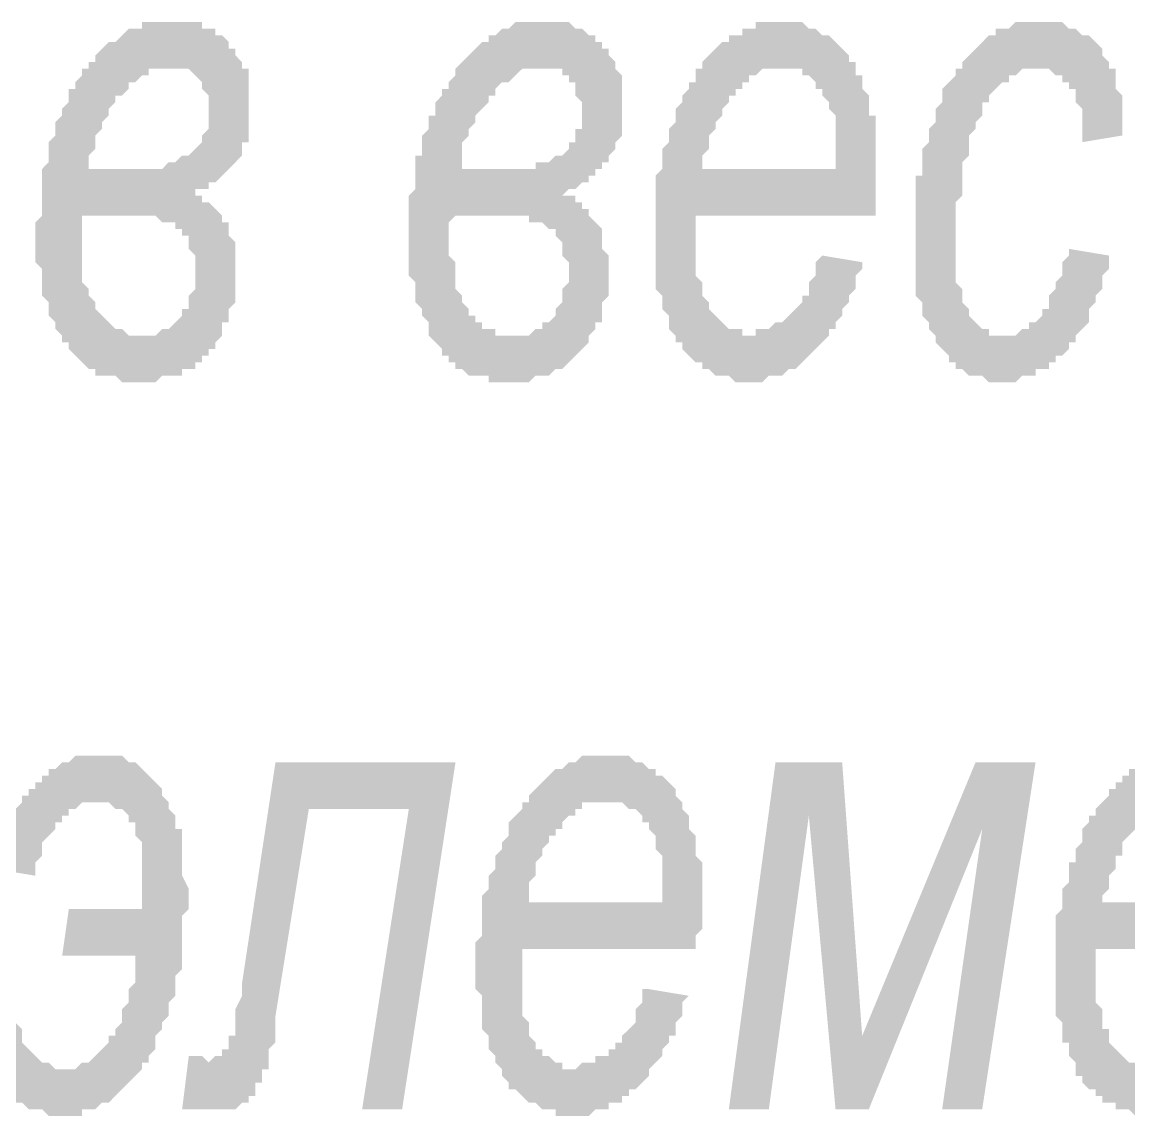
# Model space of a CAD drawing. Header units: millimetres. Extents: x 1372 to 666090, y 1285 to 31551.
# Drawn here: x 572970 to 573663, y 8653 to 9337 of the extents above; entities that cross this region are included whole.
import ezdxf

# ---------------------------------------------------------------- set-up
doc = ezdxf.new("R2010")
doc.units = ezdxf.units.MM
doc.layers.add('PDF _75-АЗ Штамп', color=7, linetype='Continuous')

msp = doc.modelspace()

# ---------------------------------------------------------------- hatches: boundary and pattern name
at = {"layer": 'PDF _75-АЗ Штамп', "transparency": 33554559}
h = msp.add_hatch(color=256, dxfattribs=at)
h.paths.add_polyline_path([(573074.63, 9228.56), (573078.8, 9228.56), (573082.97, 9228.56), (573082.97, 9224.39), (573087.14, 9224.39), (573091.32, 9220.22), (573091.32, 9220.22), (573095.49, 9216.05), (573095.49, 9211.88), (573099.66, 9211.88), (573099.66, 9207.71), (573099.66, 9203.54), (573103.83, 9199.37), (573103.83, 9195.2), (573103.83, 9191.03), (573103.83, 9191.03), (573103.83, 9186.86), (573103.83, 9178.51), (573103.83, 9178.51), (573103.83, 9178.51), (573103.83, 9174.34), (573103.83, 9170.17), (573103.83, 9166), (573103.83, 9161.83), (573099.66, 9157.66), (573099.66, 9153.49), (573099.66, 9149.32), (573095.49, 9149.32), (573095.49, 9145.15), (573095.49, 9140.98), (573091.32, 9136.81), (573091.32, 9132.64), (573091.32, 9132.64), (573087.14, 9132.64), (573087.14, 9128.47), (573082.97, 9128.47), (573082.97, 9124.3), (573078.8, 9124.3), (573078.8, 9120.13), (573074.63, 9120.13), (573070.46, 9120.13), (573070.46, 9115.95), (573066.29, 9115.95), (573062.12, 9115.95), (573062.12, 9115.95), (573057.95, 9115.95), (573053.78, 9111.78), (573053.78, 9111.78), (573049.61, 9111.78), (573045.44, 9111.78), (573045.44, 9111.78), (573041.27, 9111.78), (573037.1, 9111.78), (573032.93, 9111.78), (573032.93, 9111.78), (573028.76, 9115.95), (573024.59, 9115.95), (573024.59, 9115.95), (573020.41, 9115.95), (573016.24, 9115.95), (573016.24, 9120.13), (573012.07, 9120.13), (573012.07, 9120.13), (573007.9, 9124.3), (573007.9, 9124.3), (573003.73, 9128.47), (573003.73, 9128.47), (572999.56, 9132.64), (572999.56, 9136.81), (572995.39, 9136.81), (572995.39, 9140.98), (572991.22, 9145.15), (572991.22, 9149.32), (572987.05, 9153.49), (572987.05, 9153.49), (572987.05, 9157.66), (572987.05, 9161.83), (572982.88, 9166), (572982.88, 9170.17), (572982.88, 9174.34), (572982.88, 9178.51), (572982.88, 9178.51), (572982.88, 9182.68), (572978.71, 9186.86), (572978.71, 9191.03), (572978.71, 9195.2), (572978.71, 9199.37), (572978.71, 9203.54), (572978.71, 9207.71), (572978.71, 9211.88), (572982.88, 9216.05), (572982.88, 9220.22), (572982.88, 9224.39), (572982.88, 9228.56), (572982.88, 9232.73), (572982.88, 9236.9), (572982.88, 9241.07), (572982.88, 9245.24), (572987.05, 9249.42), (572987.05, 9253.59), (572987.05, 9253.59), (572987.05, 9257.76), (572987.05, 9261.93), (572991.22, 9266.1), (572991.22, 9270.27), (572991.22, 9274.44), (572995.39, 9278.61), (572995.39, 9278.61), (572995.39, 9282.78), (572999.56, 9286.95), (572999.56, 9291.12), (572999.56, 9295.29), (573003.73, 9295.29), (573003.73, 9295.29), (573003.73, 9299.46), (573007.9, 9303.63), (573007.9, 9307.8), (573012.07, 9307.8), (573012.07, 9311.97), (573016.24, 9311.97), (573016.24, 9316.15), (573020.41, 9320.32), (573020.41, 9320.32), (573024.59, 9324.49), (573024.59, 9324.49), (573028.76, 9324.49), (573032.93, 9328.66), (573032.93, 9328.66), (573037.1, 9332.83), (573037.1, 9332.83), (573041.27, 9332.83), (573045.44, 9332.83), (573045.44, 9337), (573049.61, 9337), (573053.78, 9337), (573053.78, 9337), (573057.95, 9337), (573062.12, 9337), (573066.29, 9337), (573066.29, 9337), (573070.46, 9337), (573070.46, 9337), (573074.63, 9337), (573078.8, 9337), (573082.97, 9337), (573082.97, 9332.83), (573087.14, 9332.83), (573091.32, 9332.83), (573091.32, 9328.66), (573095.49, 9328.66), (573095.49, 9328.66), (573099.66, 9324.49), (573099.66, 9324.49), (573099.66, 9320.32), (573103.83, 9320.32), (573103.83, 9316.15), (573108, 9311.97), (573108, 9307.8), (573112.17, 9307.8), (573112.17, 9303.63), (573112.17, 9299.46), (573112.17, 9295.29), (573112.17, 9291.12), (573112.17, 9286.95), (573112.17, 9282.78), (573112.17, 9278.61), (573112.17, 9274.44), (573112.17, 9270.27), (573112.17, 9266.1), (573112.17, 9261.93), (573108, 9261.93), (573108, 9257.76), (573108, 9253.59), (573103.83, 9249.42), (573103.83, 9249.42), (573103.83, 9249.42), (573099.66, 9245.24), (573099.66, 9245.24), (573095.49, 9241.07), (573095.49, 9241.07), (573091.32, 9236.9), (573087.14, 9236.9), (573087.14, 9232.73), (573082.97, 9232.73), (573078.8, 9232.73), (573078.8, 9228.56), (573074.63, 9228.56)], flags=0)
h.paths.add_polyline_path([(573012.07, 9245.24), (573016.24, 9245.24), (573016.24, 9245.24), (573020.41, 9245.24), (573024.59, 9245.24), (573024.59, 9245.24), (573028.76, 9245.24), (573028.76, 9245.24), (573032.93, 9245.24), (573037.1, 9245.24), (573041.27, 9245.24), (573045.44, 9245.24), (573045.44, 9245.24), (573049.61, 9245.24), (573053.78, 9245.24), (573053.78, 9245.24), (573057.95, 9245.24), (573062.12, 9249.42), (573062.12, 9249.42), (573066.29, 9249.42), (573066.29, 9249.42), (573070.46, 9253.59), (573070.46, 9253.59), (573074.63, 9253.59), (573074.63, 9253.59), (573078.8, 9257.76), (573082.97, 9261.93), (573082.97, 9261.93), (573082.97, 9266.1), (573087.14, 9270.27), (573087.14, 9270.27), (573087.14, 9274.44), (573087.14, 9278.61), (573087.14, 9282.78), (573087.14, 9286.95), (573087.14, 9286.95), (573087.14, 9291.12), (573082.97, 9295.29), (573082.97, 9299.46), (573082.97, 9299.46), (573078.8, 9303.63), (573078.8, 9303.63), (573074.63, 9307.8), (573070.46, 9307.8), (573070.46, 9307.8), (573066.29, 9307.8), (573066.29, 9307.8), (573062.12, 9307.8), (573057.95, 9307.8), (573057.95, 9307.8), (573053.78, 9307.8), (573049.61, 9307.8), (573049.61, 9303.63), (573045.44, 9303.63), (573041.27, 9299.46), (573041.27, 9299.46), (573037.1, 9299.46), (573037.1, 9295.29), (573032.93, 9291.12), (573032.93, 9291.12), (573028.76, 9291.12), (573028.76, 9286.95), (573024.59, 9282.78), (573024.59, 9282.78), (573024.59, 9278.61), (573020.41, 9274.44), (573020.41, 9270.27), (573016.24, 9266.1), (573016.24, 9266.1), (573016.24, 9261.93), (573016.24, 9257.76), (573012.07, 9253.59), (573012.07, 9249.42), (573012.07, 9245.24)], flags=0)
h.paths.add_polyline_path([(573007.9, 9216.05), (573007.9, 9211.88), (573007.9, 9207.71), (573007.9, 9203.54), (573007.9, 9199.37), (573007.9, 9199.37), (573007.9, 9195.2), (573007.9, 9191.03), (573007.9, 9186.86), (573007.9, 9182.68), (573007.9, 9178.51), (573007.9, 9174.34), (573012.07, 9170.17), (573012.07, 9166), (573012.07, 9166), (573016.24, 9161.83), (573016.24, 9157.66), (573016.24, 9157.66), (573020.41, 9153.49), (573020.41, 9153.49), (573024.59, 9149.32), (573024.59, 9149.32), (573028.76, 9145.15), (573028.76, 9145.15), (573032.93, 9145.15), (573037.1, 9140.98), (573037.1, 9140.98), (573041.27, 9140.98), (573045.44, 9140.98), (573045.44, 9140.98), (573049.61, 9140.98), (573053.78, 9140.98), (573053.78, 9140.98), (573057.95, 9145.15), (573062.12, 9145.15), (573062.12, 9145.15), (573066.29, 9149.32), (573066.29, 9149.32), (573070.46, 9153.49), (573070.46, 9153.49), (573070.46, 9157.66), (573074.63, 9157.66), (573074.63, 9161.83), (573074.63, 9166), (573078.8, 9170.17), (573078.8, 9174.34), (573078.8, 9178.51), (573078.8, 9178.51), (573078.8, 9182.68), (573078.8, 9186.86), (573078.8, 9191.03), (573074.63, 9195.2), (573074.63, 9199.37), (573074.63, 9203.54), (573070.46, 9203.54), (573070.46, 9207.71), (573066.29, 9207.71), (573066.29, 9207.71), (573066.29, 9211.88), (573062.12, 9211.88), (573062.12, 9211.88), (573057.95, 9211.88), (573057.95, 9211.88), (573053.78, 9216.05), (573049.61, 9216.05), (573049.61, 9216.05), (573045.44, 9216.05), (573041.27, 9216.05), (573041.27, 9216.05), (573037.1, 9216.05), (573032.93, 9216.05), (573028.76, 9216.05), (573024.59, 9216.05), (573020.41, 9216.05), (573020.41, 9216.05), (573016.24, 9216.05), (573012.07, 9216.05), (573012.07, 9216.05), (573007.9, 9216.05)], flags=0)
h = msp.add_hatch(color=256, dxfattribs=at)
h.paths.add_polyline_path([(573308.19, 9228.56), (573312.36, 9228.56), (573316.53, 9228.56), (573316.53, 9224.39), (573320.7, 9224.39), (573320.7, 9220.22), (573324.87, 9220.22), (573324.87, 9216.05), (573329.04, 9211.88), (573329.04, 9211.88), (573333.21, 9207.71), (573333.21, 9203.54), (573333.21, 9199.37), (573333.21, 9195.2), (573337.38, 9191.03), (573337.38, 9191.03), (573337.38, 9186.86), (573337.38, 9178.51), (573337.38, 9178.51), (573337.38, 9178.51), (573337.38, 9174.34), (573337.38, 9170.17), (573337.38, 9166), (573333.21, 9161.83), (573333.21, 9157.66), (573333.21, 9153.49), (573333.21, 9149.32), (573329.04, 9149.32), (573329.04, 9145.15), (573324.87, 9140.98), (573324.87, 9136.81), (573320.7, 9132.64), (573320.7, 9132.64), (573320.7, 9132.64), (573316.53, 9128.47), (573316.53, 9128.47), (573312.36, 9124.3), (573312.36, 9124.3), (573308.19, 9120.13), (573308.19, 9120.13), (573304.02, 9120.13), (573299.85, 9115.95), (573299.85, 9115.95), (573295.68, 9115.95), (573291.51, 9115.95), (573291.51, 9115.95), (573287.34, 9111.78), (573283.17, 9111.78), (573278.99, 9111.78), (573278.99, 9111.78), (573274.82, 9111.78), (573274.82, 9111.78), (573270.65, 9111.78), (573266.48, 9111.78), (573262.31, 9111.78), (573262.31, 9115.95), (573258.14, 9115.95), (573253.97, 9115.95), (573253.97, 9115.95), (573249.8, 9115.95), (573245.63, 9120.13), (573245.63, 9120.13), (573241.46, 9120.13), (573241.46, 9124.3), (573237.29, 9124.3), (573237.29, 9128.47), (573233.12, 9128.47), (573233.12, 9132.64), (573228.95, 9136.81), (573228.95, 9136.81), (573224.78, 9140.98), (573224.78, 9145.15), (573224.78, 9149.32), (573220.61, 9153.49), (573220.61, 9153.49), (573220.61, 9157.66), (573216.43, 9161.83), (573216.43, 9166), (573216.43, 9170.17), (573216.43, 9174.34), (573212.26, 9178.51), (573212.26, 9178.51), (573212.26, 9182.68), (573212.26, 9186.86), (573212.26, 9191.03), (573212.26, 9195.2), (573212.26, 9199.37), (573212.26, 9203.54), (573212.26, 9207.71), (573212.26, 9211.88), (573212.26, 9216.05), (573212.26, 9220.22), (573212.26, 9224.39), (573212.26, 9228.56), (573216.43, 9232.73), (573216.43, 9236.9), (573216.43, 9241.07), (573216.43, 9245.24), (573216.43, 9249.42), (573216.43, 9253.59), (573220.61, 9253.59), (573220.61, 9257.76), (573220.61, 9261.93), (573220.61, 9266.1), (573224.78, 9270.27), (573224.78, 9274.44), (573224.78, 9278.61), (573228.95, 9278.61), (573228.95, 9282.78), (573228.95, 9286.95), (573233.12, 9291.12), (573233.12, 9295.29), (573237.29, 9295.29), (573237.29, 9295.29), (573237.29, 9299.46), (573241.46, 9303.63), (573241.46, 9307.8), (573241.46, 9307.8), (573245.63, 9311.97), (573245.63, 9311.97), (573249.8, 9316.15), (573253.97, 9320.32), (573253.97, 9320.32), (573258.14, 9324.49), (573258.14, 9324.49), (573262.31, 9324.49), (573262.31, 9328.66), (573266.48, 9328.66), (573270.65, 9332.83), (573270.65, 9332.83), (573274.82, 9332.83), (573274.82, 9332.83), (573278.99, 9337), (573283.17, 9337), (573283.17, 9337), (573287.34, 9337), (573291.51, 9337), (573295.68, 9337), (573295.68, 9337), (573299.85, 9337), (573299.85, 9337), (573304.02, 9337), (573308.19, 9337), (573312.36, 9337), (573312.36, 9337), (573316.53, 9332.83), (573320.7, 9332.83), (573320.7, 9332.83), (573324.87, 9328.66), (573324.87, 9328.66), (573329.04, 9328.66), (573329.04, 9324.49), (573333.21, 9324.49), (573333.21, 9320.32), (573337.38, 9320.32), (573337.38, 9316.15), (573341.55, 9311.97), (573341.55, 9307.8), (573341.55, 9307.8), (573345.72, 9303.63), (573345.72, 9299.46), (573345.72, 9295.29), (573345.72, 9291.12), (573345.72, 9286.95), (573345.72, 9282.78), (573345.72, 9278.61), (573345.72, 9274.44), (573345.72, 9270.27), (573345.72, 9266.1), (573341.55, 9261.93), (573341.55, 9261.93), (573341.55, 9257.76), (573337.38, 9253.59), (573337.38, 9249.42), (573337.38, 9249.42), (573333.21, 9249.42), (573333.21, 9245.24), (573329.04, 9245.24), (573329.04, 9241.07), (573324.87, 9241.07), (573324.87, 9236.9), (573320.7, 9236.9), (573316.53, 9232.73), (573316.53, 9232.73), (573312.36, 9232.73), (573308.19, 9228.56), (573308.19, 9228.56)], flags=0)
h.paths.add_polyline_path([(573245.63, 9245.24), (573245.63, 9245.24), (573249.8, 9245.24), (573253.97, 9245.24), (573253.97, 9245.24), (573258.14, 9245.24), (573262.31, 9245.24), (573262.31, 9245.24), (573266.48, 9245.24), (573270.65, 9245.24), (573270.65, 9245.24), (573274.82, 9245.24), (573278.99, 9245.24), (573283.17, 9245.24), (573283.17, 9245.24), (573287.34, 9245.24), (573291.51, 9245.24), (573291.51, 9249.42), (573295.68, 9249.42), (573299.85, 9249.42), (573299.85, 9249.42), (573304.02, 9253.59), (573304.02, 9253.59), (573304.02, 9253.59), (573308.19, 9253.59), (573312.36, 9257.76), (573312.36, 9261.93), (573316.53, 9261.93), (573316.53, 9266.1), (573316.53, 9270.27), (573320.7, 9270.27), (573320.7, 9274.44), (573320.7, 9278.61), (573320.7, 9282.78), (573320.7, 9286.95), (573320.7, 9286.95), (573316.53, 9291.12), (573316.53, 9295.29), (573316.53, 9299.46), (573312.36, 9299.46), (573312.36, 9303.63), (573308.19, 9303.63), (573308.19, 9307.8), (573304.02, 9307.8), (573299.85, 9307.8), (573299.85, 9307.8), (573295.68, 9307.8), (573295.68, 9307.8), (573291.51, 9307.8), (573287.34, 9307.8), (573287.34, 9307.8), (573283.17, 9307.8), (573278.99, 9303.63), (573278.99, 9303.63), (573274.82, 9299.46), (573274.82, 9299.46), (573270.65, 9299.46), (573266.48, 9295.29), (573266.48, 9291.12), (573266.48, 9291.12), (573262.31, 9291.12), (573262.31, 9286.95), (573258.14, 9282.78), (573258.14, 9282.78), (573253.97, 9278.61), (573253.97, 9274.44), (573249.8, 9270.27), (573249.8, 9266.1), (573249.8, 9266.1), (573245.63, 9261.93), (573245.63, 9257.76), (573245.63, 9253.59), (573245.63, 9249.42), (573245.63, 9245.24)], flags=0)
h.paths.add_polyline_path([(573241.46, 9216.05), (573237.29, 9211.88), (573237.29, 9207.71), (573237.29, 9203.54), (573237.29, 9199.37), (573237.29, 9199.37), (573237.29, 9195.2), (573237.29, 9191.03), (573241.46, 9186.86), (573241.46, 9182.68), (573241.46, 9178.51), (573241.46, 9174.34), (573241.46, 9170.17), (573245.63, 9166), (573245.63, 9166), (573245.63, 9161.83), (573249.8, 9157.66), (573249.8, 9157.66), (573249.8, 9153.49), (573253.97, 9153.49), (573253.97, 9149.32), (573258.14, 9149.32), (573258.14, 9145.15), (573262.31, 9145.15), (573266.48, 9145.15), (573266.48, 9140.98), (573270.65, 9140.98), (573274.82, 9140.98), (573274.82, 9140.98), (573278.99, 9140.98), (573283.17, 9140.98), (573283.17, 9140.98), (573287.34, 9140.98), (573291.51, 9145.15), (573291.51, 9145.15), (573295.68, 9145.15), (573295.68, 9149.32), (573299.85, 9149.32), (573304.02, 9153.49), (573304.02, 9153.49), (573304.02, 9157.66), (573304.02, 9157.66), (573308.19, 9161.83), (573308.19, 9166), (573308.19, 9170.17), (573312.36, 9174.34), (573312.36, 9178.51), (573312.36, 9178.51), (573312.36, 9182.68), (573312.36, 9186.86), (573308.19, 9191.03), (573308.19, 9195.2), (573308.19, 9199.37), (573304.02, 9203.54), (573304.02, 9203.54), (573304.02, 9207.71), (573299.85, 9207.71), (573299.85, 9207.71), (573295.68, 9211.88), (573295.68, 9211.88), (573291.51, 9211.88), (573291.51, 9211.88), (573287.34, 9211.88), (573287.34, 9216.05), (573283.17, 9216.05), (573278.99, 9216.05), (573278.99, 9216.05), (573274.82, 9216.05), (573270.65, 9216.05), (573266.48, 9216.05), (573266.48, 9216.05), (573262.31, 9216.05), (573258.14, 9216.05), (573253.97, 9216.05), (573249.8, 9216.05), (573249.8, 9216.05), (573245.63, 9216.05), (573241.46, 9216.05), (573241.46, 9216.05)], flags=0)
h = msp.add_hatch(color=256, dxfattribs=at)
h.paths.add_polyline_path([(573470.84, 9191.03), (573495.87, 9186.86), (573495.87, 9182.68), (573491.7, 9178.51), (573491.7, 9178.51), (573491.7, 9174.34), (573491.7, 9170.17), (573487.53, 9166), (573487.53, 9161.83), (573487.53, 9161.83), (573483.36, 9157.66), (573483.36, 9153.49), (573479.19, 9149.32), (573479.19, 9145.15), (573475.01, 9145.15), (573475.01, 9140.98), (573470.84, 9136.81), (573470.84, 9136.81), (573466.67, 9132.64), (573466.67, 9132.64), (573462.5, 9128.47), (573462.5, 9128.47), (573458.33, 9124.3), (573458.33, 9124.3), (573454.16, 9120.13), (573449.99, 9120.13), (573449.99, 9120.13), (573445.82, 9115.95), (573441.65, 9115.95), (573441.65, 9115.95), (573437.48, 9115.95), (573433.31, 9111.78), (573433.31, 9111.78), (573429.14, 9111.78), (573424.97, 9111.78), (573424.97, 9111.78), (573420.8, 9111.78), (573416.63, 9111.78), (573416.63, 9111.78), (573412.46, 9115.95), (573408.28, 9115.95), (573408.28, 9115.95), (573404.11, 9115.95), (573399.94, 9120.13), (573399.94, 9120.13), (573395.77, 9120.13), (573395.77, 9124.3), (573395.77, 9124.3), (573391.6, 9124.3), (573387.43, 9128.47), (573387.43, 9128.47), (573383.26, 9132.64), (573383.26, 9136.81), (573379.09, 9136.81), (573379.09, 9140.98), (573374.92, 9145.15), (573374.92, 9149.32), (573374.92, 9153.49), (573370.75, 9157.66), (573370.75, 9157.66), (573370.75, 9157.66), (573370.75, 9161.83), (573370.75, 9166), (573366.58, 9170.17), (573366.58, 9174.34), (573366.58, 9178.51), (573366.58, 9182.68), (573366.58, 9186.86), (573366.58, 9191.03), (573366.58, 9195.2), (573366.58, 9199.37), (573366.58, 9203.54), (573366.58, 9203.54), (573366.58, 9207.71), (573366.58, 9211.88), (573366.58, 9216.05), (573366.58, 9220.22), (573366.58, 9224.39), (573366.58, 9228.56), (573366.58, 9232.73), (573366.58, 9236.9), (573366.58, 9241.07), (573370.75, 9245.24), (573370.75, 9249.42), (573370.75, 9253.59), (573370.75, 9253.59), (573370.75, 9257.76), (573374.92, 9261.93), (573374.92, 9266.1), (573374.92, 9270.27), (573374.92, 9270.27), (573379.09, 9274.44), (573379.09, 9278.61), (573379.09, 9282.78), (573383.26, 9286.95), (573383.26, 9291.12), (573387.43, 9295.29), (573387.43, 9299.46), (573391.6, 9299.46), (573391.6, 9303.63), (573391.6, 9307.8), (573395.77, 9307.8), (573395.77, 9311.97), (573399.94, 9316.15), (573399.94, 9316.15), (573404.11, 9320.32), (573404.11, 9320.32), (573404.11, 9320.32), (573408.28, 9324.49), (573412.46, 9324.49), (573412.46, 9328.66), (573416.63, 9328.66), (573420.8, 9328.66), (573420.8, 9332.83), (573424.97, 9332.83), (573429.14, 9332.83), (573429.14, 9337), (573433.31, 9337), (573437.48, 9337), (573437.48, 9337), (573441.65, 9337), (573445.82, 9337), (573445.82, 9337), (573449.99, 9337), (573449.99, 9337), (573454.16, 9337), (573458.33, 9337), (573458.33, 9337), (573462.5, 9332.83), (573466.67, 9332.83), (573466.67, 9332.83), (573470.84, 9328.66), (573475.01, 9328.66), (573475.01, 9328.66), (573479.19, 9324.49), (573479.19, 9324.49), (573483.36, 9320.32), (573483.36, 9320.32), (573487.53, 9316.15), (573487.53, 9311.97), (573491.7, 9311.97), (573491.7, 9307.8), (573491.7, 9303.63), (573495.87, 9303.63), (573495.87, 9299.46), (573495.87, 9295.29), (573500.04, 9291.12), (573500.04, 9286.95), (573500.04, 9282.78), (573500.04, 9278.61), (573504.21, 9278.61), (573504.21, 9274.44), (573504.21, 9270.27), (573504.21, 9266.1), (573504.21, 9261.93), (573504.21, 9253.59), (573504.21, 9249.42), (573504.21, 9249.42), (573504.21, 9245.24), (573504.21, 9241.07), (573504.21, 9236.9), (573504.21, 9232.73), (573504.21, 9228.56), (573504.21, 9224.39), (573504.21, 9220.22), (573504.21, 9216.05), (573391.6, 9216.05), (573391.6, 9211.88), (573391.6, 9207.71), (573391.6, 9203.54), (573391.6, 9199.37), (573391.6, 9195.2), (573391.6, 9191.03), (573391.6, 9186.86), (573391.6, 9182.68), (573391.6, 9178.51), (573395.77, 9174.34), (573395.77, 9170.17), (573395.77, 9166), (573395.77, 9166), (573399.94, 9161.83), (573399.94, 9157.66), (573399.94, 9157.66), (573404.11, 9153.49), (573404.11, 9153.49), (573408.28, 9149.32), (573408.28, 9149.32), (573412.46, 9145.15), (573412.46, 9145.15), (573416.63, 9145.15), (573420.8, 9145.15), (573420.8, 9140.98), (573424.97, 9140.98), (573429.14, 9140.98), (573429.14, 9145.15), (573433.31, 9145.15), (573433.31, 9145.15), (573437.48, 9145.15), (573441.65, 9149.32), (573441.65, 9149.32), (573445.82, 9149.32), (573449.99, 9153.49), (573449.99, 9153.49), (573454.16, 9157.66), (573454.16, 9157.66), (573458.33, 9161.83), (573458.33, 9166), (573462.5, 9166), (573462.5, 9170.17), (573462.5, 9174.34), (573466.67, 9178.51), (573466.67, 9182.68), (573466.67, 9186.86), (573470.84, 9191.03), (573470.84, 9191.03)], flags=0)
h.paths.add_polyline_path([(573395.77, 9245.24), (573479.19, 9245.24), (573479.19, 9249.42), (573479.19, 9253.59), (573479.19, 9257.76), (573479.19, 9261.93), (573479.19, 9266.1), (573479.19, 9270.27), (573479.19, 9274.44), (573479.19, 9278.61), (573475.01, 9282.78), (573475.01, 9282.78), (573475.01, 9286.95), (573470.84, 9291.12), (573470.84, 9295.29), (573470.84, 9295.29), (573466.67, 9295.29), (573466.67, 9299.46), (573462.5, 9303.63), (573462.5, 9303.63), (573458.33, 9303.63), (573458.33, 9307.8), (573454.16, 9307.8), (573449.99, 9307.8), (573449.99, 9307.8), (573445.82, 9307.8), (573441.65, 9307.8), (573441.65, 9307.8), (573437.48, 9307.8), (573433.31, 9307.8), (573433.31, 9307.8), (573429.14, 9303.63), (573424.97, 9303.63), (573424.97, 9299.46), (573420.8, 9299.46), (573420.8, 9295.29), (573416.63, 9295.29), (573416.63, 9291.12), (573412.46, 9291.12), (573412.46, 9286.95), (573412.46, 9286.95), (573408.28, 9282.78), (573408.28, 9278.61), (573404.11, 9274.44), (573404.11, 9274.44), (573404.11, 9270.27), (573399.94, 9266.1), (573399.94, 9261.93), (573399.94, 9257.76), (573395.77, 9253.59), (573395.77, 9249.42), (573395.77, 9245.24), (573395.77, 9245.24)], flags=0)
for points in [[(573625.16, 9195.2), (573650.18, 9191.03), (573650.18, 9186.86), (573650.18, 9182.68), (573646.01, 9178.51), (573646.01, 9174.34), (573646.01, 9170.17), (573641.84, 9166), (573641.84, 9161.83), (573641.84, 9161.83), (573637.67, 9157.66), (573637.67, 9153.49), (573637.67, 9149.32), (573633.5, 9145.15), (573633.5, 9145.15), (573629.33, 9140.98), (573629.33, 9136.81), (573625.16, 9136.81), (573625.16, 9132.64), (573625.16, 9132.64), (573620.99, 9128.47), (573616.82, 9128.47), (573616.82, 9124.3), (573612.65, 9124.3), (573612.65, 9120.13), (573608.48, 9120.13), (573604.3, 9120.13), (573604.3, 9115.95), (573600.13, 9115.95), (573600.13, 9115.95), (573595.96, 9115.95), (573591.79, 9111.78), (573587.62, 9111.78), (573587.62, 9111.78), (573583.45, 9111.78), (573583.45, 9111.78), (573579.28, 9111.78), (573575.11, 9111.78), (573575.11, 9111.78), (573570.94, 9115.95), (573566.77, 9115.95), (573566.77, 9115.95), (573562.6, 9115.95), (573558.43, 9120.13), (573558.43, 9120.13), (573554.26, 9120.13), (573554.26, 9124.3), (573550.09, 9124.3), (573550.09, 9128.47), (573545.92, 9132.64), (573545.92, 9132.64), (573541.74, 9136.81), (573541.74, 9136.81), (573541.74, 9140.98), (573537.57, 9145.15), (573537.57, 9145.15), (573537.57, 9149.32), (573533.4, 9153.49), (573533.4, 9157.66), (573533.4, 9161.83), (573529.23, 9166), (573529.23, 9170.17), (573529.23, 9170.17), (573529.23, 9174.34), (573529.23, 9178.51), (573529.23, 9186.86), (573529.23, 9191.03), (573529.23, 9195.2), (573529.23, 9199.37), (573529.23, 9199.37), (573529.23, 9203.54), (573529.23, 9207.71), (573529.23, 9211.88), (573529.23, 9216.05), (573529.23, 9220.22), (573529.23, 9224.39), (573529.23, 9228.56), (573529.23, 9232.73), (573529.23, 9236.9), (573529.23, 9241.07), (573533.4, 9241.07), (573533.4, 9245.24), (573533.4, 9249.42), (573533.4, 9253.59), (573533.4, 9257.76), (573537.57, 9261.93), (573537.57, 9266.1), (573537.57, 9266.1), (573537.57, 9270.27), (573541.74, 9274.44), (573541.74, 9278.61), (573541.74, 9282.78), (573545.92, 9286.95), (573545.92, 9291.12), (573545.92, 9295.29), (573550.09, 9299.46), (573550.09, 9299.46), (573554.26, 9303.63), (573554.26, 9307.8), (573558.43, 9307.8), (573558.43, 9311.97), (573562.6, 9316.15), (573562.6, 9316.15), (573566.77, 9320.32), (573566.77, 9320.32), (573566.77, 9320.32), (573570.94, 9324.49), (573570.94, 9324.49), (573575.11, 9328.66), (573579.28, 9328.66), (573579.28, 9332.83), (573583.45, 9332.83), (573587.62, 9332.83), (573587.62, 9332.83), (573591.79, 9337), (573595.96, 9337), (573595.96, 9337), (573600.13, 9337), (573604.3, 9337), (573604.3, 9337), (573608.48, 9337), (573608.48, 9337), (573612.65, 9337), (573616.82, 9337), (573620.99, 9337), (573620.99, 9337), (573625.16, 9332.83), (573629.33, 9332.83), (573629.33, 9332.83), (573633.5, 9328.66), (573633.5, 9328.66), (573637.67, 9328.66), (573641.84, 9324.49), (573641.84, 9324.49), (573646.01, 9320.32), (573646.01, 9316.15), (573646.01, 9316.15), (573650.18, 9311.97), (573650.18, 9307.8), (573654.35, 9307.8), (573654.35, 9303.63), (573654.35, 9299.46), (573654.35, 9295.29), (573658.52, 9291.12), (573658.52, 9286.95), (573658.52, 9282.78), (573658.52, 9278.61), (573658.52, 9274.44), (573658.52, 9270.27), (573658.52, 9266.1), (573658.52, 9266.1), (573633.5, 9261.93), (573633.5, 9270.27), (573633.5, 9274.44), (573633.5, 9278.61), (573633.5, 9282.78), (573633.5, 9282.78), (573629.33, 9286.95), (573629.33, 9291.12), (573629.33, 9295.29), (573625.16, 9295.29), (573625.16, 9299.46), (573620.99, 9299.46), (573620.99, 9303.63), (573616.82, 9303.63), (573616.82, 9303.63), (573612.65, 9307.8), (573608.48, 9307.8), (573604.3, 9307.8), (573604.3, 9307.8), (573600.13, 9307.8), (573600.13, 9307.8), (573595.96, 9307.8), (573591.79, 9303.63), (573591.79, 9303.63), (573587.62, 9303.63), (573587.62, 9299.46), (573583.45, 9299.46), (573579.28, 9295.29), (573579.28, 9295.29), (573579.28, 9295.29), (573575.11, 9291.12), (573575.11, 9286.95), (573570.94, 9286.95), (573570.94, 9282.78), (573570.94, 9278.61), (573566.77, 9274.44), (573566.77, 9274.44), (573566.77, 9270.27), (573562.6, 9266.1), (573562.6, 9261.93), (573562.6, 9257.76), (573562.6, 9253.59), (573558.43, 9249.42), (573558.43, 9245.24), (573558.43, 9241.07), (573558.43, 9236.9), (573558.43, 9232.73), (573558.43, 9228.56), (573554.26, 9224.39), (573554.26, 9220.22), (573554.26, 9216.05), (573554.26, 9216.05), (573554.26, 9211.88), (573554.26, 9207.71), (573554.26, 9203.54), (573554.26, 9199.37), (573554.26, 9195.2), (573554.26, 9191.03), (573554.26, 9186.86), (573554.26, 9182.68), (573554.26, 9178.51), (573554.26, 9174.34), (573558.43, 9170.17), (573558.43, 9166), (573558.43, 9161.83), (573558.43, 9161.83), (573562.6, 9157.66), (573562.6, 9153.49), (573562.6, 9153.49), (573566.77, 9149.32), (573570.94, 9145.15), (573570.94, 9145.15), (573575.11, 9145.15), (573575.11, 9140.98), (573579.28, 9140.98), (573583.45, 9140.98), (573583.45, 9140.98), (573587.62, 9140.98), (573587.62, 9140.98), (573591.79, 9140.98), (573595.96, 9145.15), (573595.96, 9145.15), (573600.13, 9145.15), (573600.13, 9149.32), (573604.3, 9149.32), (573608.48, 9153.49), (573608.48, 9153.49), (573608.48, 9157.66), (573612.65, 9157.66), (573612.65, 9161.83), (573612.65, 9166), (573616.82, 9170.17), (573616.82, 9170.17), (573616.82, 9174.34), (573620.99, 9178.51), (573620.99, 9182.68), (573620.99, 9186.86), (573625.16, 9191.03), (573625.16, 9195.2), (573625.16, 9195.2)], [(572995.39, 8753.11), (572999.56, 8782.3), (573045.44, 8782.3), (573045.44, 8798.99), (573045.44, 8803.16), (573045.44, 8807.33), (573045.44, 8811.5), (573045.44, 8815.67), (573045.44, 8819.84), (573045.44, 8824.01), (573041.27, 8828.18), (573041.27, 8832.35), (573041.27, 8836.52), (573041.27, 8836.52), (573037.1, 8836.52), (573037.1, 8840.69), (573032.93, 8844.86), (573032.93, 8844.86), (573028.76, 8844.86), (573024.59, 8849.03), (573024.59, 8849.03), (573020.41, 8849.03), (573016.24, 8849.03), (573016.24, 8849.03), (573016.24, 8849.03), (573012.07, 8849.03), (573007.9, 8849.03), (573007.9, 8849.03), (573003.73, 8844.86), (573003.73, 8844.86), (572999.56, 8844.86), (572999.56, 8840.69), (572995.39, 8840.69), (572995.39, 8836.52), (572991.22, 8836.52), (572991.22, 8832.35), (572987.05, 8828.18), (572987.05, 8828.18), (572982.88, 8824.01), (572982.88, 8819.84), (572982.88, 8815.67), (572978.71, 8811.5), (572978.71, 8807.33), (572978.71, 8803.16), (572953.68, 8807.33), (572953.68, 8811.5), (572953.68, 8815.67), (572957.85, 8819.84), (572957.85, 8824.01), (572957.85, 8828.18), (572962.03, 8832.35), (572962.03, 8836.52), (572966.2, 8840.69), (572966.2, 8840.69), (572966.2, 8844.86), (572970.37, 8849.03), (572970.37, 8853.2), (572974.54, 8853.2), (572974.54, 8857.37), (572978.71, 8857.37), (572978.71, 8861.55), (572982.88, 8861.55), (572982.88, 8865.72), (572987.05, 8865.72), (572987.05, 8869.89), (572991.22, 8869.89), (572991.22, 8869.89), (572995.39, 8874.06), (572995.39, 8874.06), (572999.56, 8874.06), (573003.73, 8878.23), (573003.73, 8878.23), (573007.9, 8878.23), (573007.9, 8878.23), (573012.07, 8878.23), (573016.24, 8878.23), (573016.24, 8878.23), (573020.41, 8878.23), (573024.59, 8878.23), (573028.76, 8878.23), (573028.76, 8878.23), (573032.93, 8878.23), (573037.1, 8874.06), (573037.1, 8874.06), (573041.27, 8874.06), (573045.44, 8869.89), (573045.44, 8869.89), (573049.61, 8865.72), (573049.61, 8865.72), (573053.78, 8861.55), (573053.78, 8861.55), (573057.95, 8857.37), (573057.95, 8857.37), (573057.95, 8853.2), (573062.12, 8849.03), (573062.12, 8849.03), (573062.12, 8844.86), (573066.29, 8840.69), (573066.29, 8836.52), (573066.29, 8832.35), (573070.46, 8832.35), (573070.46, 8828.18), (573070.46, 8824.01), (573070.46, 8819.84), (573070.46, 8815.67), (573070.46, 8811.5), (573070.46, 8807.33), (573070.46, 8803.16), (573074.63, 8794.82), (573074.63, 8790.64), (573074.63, 8786.47), (573074.63, 8782.3), (573070.46, 8778.13), (573070.46, 8773.96), (573070.46, 8769.79), (573070.46, 8765.62), (573070.46, 8761.45), (573070.46, 8757.28), (573070.46, 8753.11), (573070.46, 8748.94), (573070.46, 8744.77), (573066.29, 8740.6), (573066.29, 8740.6), (573066.29, 8736.43), (573066.29, 8732.26), (573066.29, 8728.08), (573062.12, 8723.91), (573062.12, 8719.74), (573062.12, 8715.57), (573057.95, 8711.4), (573057.95, 8711.4), (573057.95, 8707.23), (573053.78, 8703.06), (573053.78, 8698.89), (573053.78, 8694.72), (573053.78, 8694.72), (573049.61, 8690.55), (573049.61, 8686.38), (573045.44, 8686.38), (573045.44, 8682.21), (573041.27, 8678.04), (573041.27, 8678.04), (573037.1, 8673.87), (573037.1, 8673.87), (573032.93, 8669.7), (573032.93, 8669.7), (573028.76, 8665.53), (573028.76, 8665.53), (573024.59, 8661.35), (573020.41, 8661.35), (573020.41, 8661.35), (573016.24, 8657.18), (573016.24, 8657.18), (573012.07, 8657.18), (573007.9, 8657.18), (573007.9, 8653.01), (573003.73, 8653.01), (572999.56, 8653.01), (572995.39, 8653.01), (572995.39, 8653.01), (572991.22, 8653.01), (572987.05, 8653.01), (572987.05, 8653.01), (572982.88, 8657.18), (572978.71, 8657.18), (572978.71, 8657.18), (572974.54, 8657.18), (572970.37, 8661.35), (572970.37, 8661.35), (572966.2, 8661.35), (572962.03, 8665.53), (572962.03, 8665.53), (572957.85, 8669.7), (572957.85, 8669.7), (572957.85, 8673.87), (572953.68, 8673.87), (572953.68, 8678.04), (572949.51, 8682.21), (572949.51, 8686.38), (572945.34, 8686.38), (572945.34, 8690.55), (572945.34, 8694.72), (572945.34, 8698.89), (572941.17, 8703.06), (572941.17, 8707.23), (572941.17, 8711.4), (572941.17, 8715.57), (572941.17, 8719.74), (572941.17, 8719.74), (572966.2, 8723.91), (572966.2, 8719.74), (572966.2, 8715.57), (572966.2, 8711.4), (572970.37, 8707.23), (572970.37, 8703.06), (572970.37, 8698.89), (572974.54, 8694.72), (572974.54, 8694.72), (572974.54, 8694.72), (572978.71, 8690.55), (572978.71, 8690.55), (572982.88, 8686.38), (572987.05, 8686.38), (572987.05, 8686.38), (572991.22, 8682.21), (572995.39, 8682.21), (572995.39, 8682.21), (572995.39, 8682.21), (572999.56, 8682.21), (573003.73, 8682.21), (573003.73, 8682.21), (573007.9, 8686.38), (573012.07, 8686.38), (573012.07, 8686.38), (573016.24, 8690.55), (573016.24, 8690.55), (573020.41, 8694.72), (573020.41, 8694.72), (573024.59, 8698.89), (573024.59, 8703.06), (573028.76, 8703.06), (573028.76, 8707.23), (573028.76, 8707.23), (573032.93, 8711.4), (573032.93, 8715.57), (573032.93, 8719.74), (573037.1, 8723.91), (573037.1, 8723.91), (573037.1, 8728.08), (573037.1, 8732.26), (573041.27, 8736.43), (573041.27, 8740.6), (573041.27, 8744.77), (573041.27, 8753.11), (573045.44, 8753.11)], [(573128.85, 8874.06), (573241.46, 8874.06), (573208.09, 8657.18), (573183.07, 8657.18), (573212.26, 8844.86), (573149.7, 8844.86), (573128.85, 8715.57), (573128.85, 8711.4), (573128.85, 8703.06), (573128.85, 8698.89), (573124.68, 8694.72), (573124.68, 8690.55), (573124.68, 8686.38), (573124.68, 8682.21), (573120.51, 8682.21), (573120.51, 8678.04), (573120.51, 8673.87), (573116.34, 8673.87), (573116.34, 8669.7), (573116.34, 8669.7), (573116.34, 8665.53), (573112.17, 8665.53), (573112.17, 8661.35), (573108, 8661.35), (573103.83, 8657.18), (573103.83, 8657.18), (573099.66, 8657.18), (573095.49, 8657.18), (573095.49, 8657.18), (573091.32, 8657.18), (573091.32, 8657.18), (573087.14, 8657.18), (573087.14, 8657.18), (573082.97, 8657.18), (573078.8, 8657.18), (573078.8, 8657.18), (573074.63, 8657.18), (573070.46, 8657.18), (573074.63, 8690.55), (573078.8, 8690.55), (573082.97, 8690.55), (573082.97, 8690.55), (573087.14, 8686.38), (573091.32, 8690.55), (573091.32, 8690.55), (573095.49, 8690.55), (573095.49, 8694.72), (573099.66, 8694.72), (573099.66, 8694.72), (573099.66, 8698.89), (573099.66, 8698.89), (573099.66, 8703.06), (573103.83, 8703.06), (573103.83, 8707.23), (573103.83, 8711.4), (573103.83, 8715.57), (573103.83, 8719.74), (573108, 8728.08), (573108, 8732.26), (573108, 8736.43)], [(573441.65, 8874.06), (573483.36, 8874.06), (573495.87, 8703.06), (573566.77, 8874.06), (573604.3, 8874.06), (573570.94, 8657.18), (573545.92, 8657.18), (573570.94, 8832.35), (573500.04, 8657.18), (573479.19, 8657.18), (573462.5, 8840.69), (573437.48, 8657.18), (573412.46, 8657.18)]]:
    msp.add_hatch(color=256, dxfattribs=at).paths.add_polyline_path(points)
h = msp.add_hatch(color=256, dxfattribs=at)
h.paths.add_polyline_path([(573362.41, 8732.26), (573387.43, 8728.08), (573383.26, 8723.91), (573383.26, 8719.74), (573383.26, 8719.74), (573383.26, 8715.57), (573379.09, 8711.4), (573379.09, 8707.23), (573379.09, 8703.06), (573374.92, 8703.06), (573374.92, 8698.89), (573370.75, 8694.72), (573370.75, 8690.55), (573366.58, 8686.38), (573366.58, 8686.38), (573362.41, 8682.21), (573362.41, 8678.04), (573362.41, 8678.04), (573358.24, 8673.87), (573358.24, 8673.87), (573354.07, 8669.7), (573349.9, 8669.7), (573349.9, 8665.53), (573345.72, 8665.53), (573345.72, 8661.35), (573341.55, 8661.35), (573337.38, 8661.35), (573337.38, 8657.18), (573333.21, 8657.18), (573333.21, 8657.18), (573329.04, 8657.18), (573324.87, 8653.01), (573320.7, 8653.01), (573320.7, 8653.01), (573316.53, 8653.01), (573316.53, 8653.01), (573312.36, 8653.01), (573308.19, 8653.01), (573304.02, 8653.01), (573304.02, 8657.18), (573299.85, 8657.18), (573295.68, 8657.18), (573295.68, 8657.18), (573291.51, 8661.35), (573291.51, 8661.35), (573287.34, 8661.35), (573283.17, 8665.53), (573283.17, 8665.53), (573283.17, 8665.53), (573278.99, 8669.7), (573274.82, 8669.7), (573274.82, 8673.87), (573270.65, 8678.04), (573270.65, 8678.04), (573270.65, 8682.21), (573266.48, 8686.38), (573266.48, 8690.55), (573262.31, 8694.72), (573262.31, 8698.89), (573262.31, 8698.89), (573262.31, 8698.89), (573262.31, 8703.06), (573258.14, 8707.23), (573258.14, 8711.4), (573258.14, 8715.57), (573258.14, 8719.74), (573258.14, 8723.91), (573258.14, 8728.08), (573253.97, 8732.26), (573253.97, 8736.43), (573253.97, 8740.6), (573253.97, 8744.77), (573253.97, 8744.77), (573253.97, 8748.94), (573253.97, 8753.11), (573253.97, 8757.28), (573253.97, 8761.45), (573258.14, 8765.62), (573258.14, 8769.79), (573258.14, 8773.96), (573258.14, 8778.13), (573258.14, 8782.3), (573258.14, 8786.47), (573258.14, 8790.64), (573262.31, 8794.82), (573262.31, 8794.82), (573262.31, 8798.99), (573262.31, 8803.16), (573266.48, 8807.33), (573266.48, 8811.5), (573266.48, 8811.5), (573266.48, 8815.67), (573270.65, 8819.84), (573270.65, 8824.01), (573274.82, 8828.18), (573274.82, 8832.35), (573274.82, 8836.52), (573278.99, 8840.69), (573278.99, 8840.69), (573283.17, 8844.86), (573283.17, 8849.03), (573287.34, 8849.03), (573287.34, 8853.2), (573291.51, 8857.37), (573291.51, 8857.37), (573295.68, 8861.55), (573295.68, 8861.55), (573295.68, 8861.55), (573299.85, 8865.72), (573299.85, 8865.72), (573304.02, 8869.89), (573308.19, 8869.89), (573308.19, 8869.89), (573312.36, 8874.06), (573316.53, 8874.06), (573316.53, 8874.06), (573320.7, 8878.23), (573324.87, 8878.23), (573324.87, 8878.23), (573329.04, 8878.23), (573333.21, 8878.23), (573333.21, 8878.23), (573337.38, 8878.23), (573337.38, 8878.23), (573341.55, 8878.23), (573345.72, 8878.23), (573349.9, 8878.23), (573349.9, 8878.23), (573354.07, 8874.06), (573358.24, 8874.06), (573358.24, 8874.06), (573362.41, 8869.89), (573362.41, 8869.89), (573366.58, 8869.89), (573366.58, 8865.72), (573370.75, 8865.72), (573374.92, 8861.55), (573374.92, 8861.55), (573379.09, 8857.37), (573379.09, 8853.2), (573379.09, 8853.2), (573383.26, 8849.03), (573383.26, 8844.86), (573383.26, 8844.86), (573387.43, 8840.69), (573387.43, 8836.52), (573387.43, 8832.35), (573391.6, 8828.18), (573391.6, 8824.01), (573391.6, 8819.84), (573391.6, 8819.84), (573391.6, 8815.67), (573395.77, 8811.5), (573395.77, 8807.33), (573395.77, 8803.16), (573395.77, 8794.82), (573395.77, 8790.64), (573395.77, 8790.64), (573395.77, 8786.47), (573395.77, 8782.3), (573395.77, 8778.13), (573395.77, 8773.96), (573395.77, 8769.79), (573391.6, 8765.62), (573391.6, 8761.45), (573391.6, 8757.28), (573283.17, 8757.28), (573283.17, 8753.11), (573283.17, 8748.94), (573283.17, 8744.77), (573283.17, 8740.6), (573283.17, 8736.43), (573283.17, 8732.26), (573283.17, 8728.08), (573283.17, 8723.91), (573283.17, 8719.74), (573283.17, 8715.57), (573287.34, 8711.4), (573287.34, 8707.23), (573287.34, 8707.23), (573287.34, 8703.06), (573291.51, 8698.89), (573291.51, 8698.89), (573291.51, 8694.72), (573295.68, 8694.72), (573295.68, 8690.55), (573299.85, 8690.55), (573304.02, 8686.38), (573304.02, 8686.38), (573308.19, 8686.38), (573308.19, 8682.21), (573312.36, 8682.21), (573316.53, 8682.21), (573316.53, 8682.21), (573320.7, 8686.38), (573324.87, 8686.38), (573324.87, 8686.38), (573329.04, 8686.38), (573329.04, 8690.55), (573333.21, 8690.55), (573337.38, 8690.55), (573337.38, 8694.72), (573341.55, 8694.72), (573341.55, 8698.89), (573345.72, 8698.89), (573345.72, 8703.06), (573349.9, 8707.23), (573349.9, 8707.23), (573354.07, 8711.4), (573354.07, 8715.57), (573354.07, 8719.74), (573358.24, 8723.91), (573358.24, 8728.08), (573358.24, 8732.26), (573362.41, 8732.26)], flags=0)
h.paths.add_polyline_path([(573287.34, 8786.47), (573370.75, 8786.47), (573370.75, 8790.64), (573370.75, 8794.82), (573370.75, 8798.99), (573370.75, 8803.16), (573370.75, 8807.33), (573370.75, 8811.5), (573370.75, 8815.67), (573366.58, 8819.84), (573366.58, 8824.01), (573366.58, 8824.01), (573366.58, 8828.18), (573362.41, 8832.35), (573362.41, 8836.52), (573362.41, 8836.52), (573358.24, 8836.52), (573358.24, 8840.69), (573354.07, 8844.86), (573354.07, 8844.86), (573349.9, 8844.86), (573345.72, 8849.03), (573345.72, 8849.03), (573341.55, 8849.03), (573337.38, 8849.03), (573337.38, 8849.03), (573333.21, 8849.03), (573329.04, 8849.03), (573329.04, 8849.03), (573324.87, 8849.03), (573320.7, 8849.03), (573320.7, 8844.86), (573316.53, 8844.86), (573316.53, 8840.69), (573312.36, 8840.69), (573308.19, 8836.52), (573308.19, 8836.52), (573308.19, 8832.35), (573304.02, 8832.35), (573304.02, 8828.18), (573299.85, 8828.18), (573299.85, 8824.01), (573295.68, 8819.84), (573295.68, 8815.67), (573295.68, 8815.67), (573291.51, 8811.5), (573291.51, 8807.33), (573291.51, 8803.16), (573287.34, 8798.99), (573287.34, 8794.82), (573287.34, 8790.64), (573287.34, 8786.47), (573287.34, 8786.47)], flags=0)
h = msp.add_hatch(color=256, dxfattribs=at)
h.paths.add_polyline_path([(573721.08, 8732.26), (573746.11, 8728.08), (573746.11, 8723.91), (573746.11, 8719.74), (573741.94, 8719.74), (573741.94, 8715.57), (573741.94, 8711.4), (573737.77, 8707.23), (573737.77, 8703.06), (573737.77, 8703.06), (573733.59, 8698.89), (573733.59, 8694.72), (573729.42, 8690.55), (573729.42, 8686.38), (573725.25, 8686.38), (573725.25, 8682.21), (573721.08, 8678.04), (573721.08, 8678.04), (573721.08, 8673.87), (573716.91, 8673.87), (573712.74, 8669.7), (573712.74, 8669.7), (573708.57, 8665.53), (573708.57, 8665.53), (573704.4, 8661.35), (573704.4, 8661.35), (573700.23, 8661.35), (573696.06, 8657.18), (573696.06, 8657.18), (573691.89, 8657.18), (573687.72, 8657.18), (573687.72, 8653.01), (573683.55, 8653.01), (573679.38, 8653.01), (573679.38, 8653.01), (573675.21, 8653.01), (573671.03, 8653.01), (573671.03, 8653.01), (573666.86, 8653.01), (573662.69, 8657.18), (573662.69, 8657.18), (573658.52, 8657.18), (573654.35, 8657.18), (573654.35, 8661.35), (573650.18, 8661.35), (573646.01, 8661.35), (573646.01, 8665.53), (573646.01, 8665.53), (573641.84, 8665.53), (573641.84, 8669.7), (573637.67, 8669.7), (573633.5, 8673.87), (573633.5, 8678.04), (573629.33, 8678.04), (573629.33, 8682.21), (573629.33, 8686.38), (573625.16, 8690.55), (573625.16, 8694.72), (573625.16, 8698.89), (573625.16, 8698.89), (573620.99, 8698.89), (573620.99, 8703.06), (573620.99, 8707.23), (573620.99, 8711.4), (573616.82, 8715.57), (573616.82, 8719.74), (573616.82, 8723.91), (573616.82, 8728.08), (573616.82, 8732.26), (573616.82, 8736.43), (573616.82, 8740.6), (573616.82, 8744.77), (573616.82, 8744.77), (573616.82, 8748.94), (573616.82, 8753.11), (573616.82, 8757.28), (573616.82, 8761.45), (573616.82, 8765.62), (573616.82, 8769.79), (573616.82, 8773.96), (573616.82, 8778.13), (573620.99, 8782.3), (573620.99, 8786.47), (573620.99, 8790.64), (573620.99, 8794.82), (573620.99, 8794.82), (573625.16, 8798.99), (573625.16, 8803.16), (573625.16, 8807.33), (573625.16, 8811.5), (573629.33, 8811.5), (573629.33, 8815.67), (573629.33, 8819.84), (573633.5, 8824.01), (573633.5, 8828.18), (573633.5, 8832.35), (573637.67, 8836.52), (573637.67, 8840.69), (573641.84, 8840.69), (573641.84, 8844.86), (573646.01, 8849.03), (573646.01, 8849.03), (573650.18, 8853.2), (573650.18, 8857.37), (573654.35, 8857.37), (573654.35, 8861.55), (573658.52, 8861.55), (573658.52, 8861.55), (573658.52, 8865.72), (573662.69, 8865.72), (573662.69, 8869.89), (573666.86, 8869.89), (573671.03, 8869.89), (573671.03, 8874.06), (573675.21, 8874.06), (573679.38, 8874.06), (573679.38, 8878.23), (573683.55, 8878.23), (573687.72, 8878.23), (573687.72, 8878.23), (573691.89, 8878.23), (573696.06, 8878.23), (573696.06, 8878.23), (573700.23, 8878.23), (573704.4, 8878.23), (573704.4, 8878.23), (573708.57, 8878.23), (573712.74, 8878.23), (573712.74, 8874.06), (573716.91, 8874.06), (573721.08, 8874.06), (573721.08, 8869.89), (573725.25, 8869.89), (573725.25, 8869.89), (573729.42, 8865.72), (573729.42, 8865.72), (573733.59, 8861.55), (573737.77, 8861.55), (573737.77, 8857.37), (573737.77, 8853.2), (573741.94, 8853.2), (573741.94, 8849.03), (573746.11, 8844.86), (573746.11, 8844.86), (573746.11, 8840.69), (573750.28, 8836.52), (573750.28, 8832.35), (573750.28, 8828.18), (573750.28, 8824.01), (573754.45, 8819.84), (573754.45, 8819.84), (573754.45, 8815.67), (573754.45, 8811.5), (573754.45, 8807.33), (573754.45, 8803.16), (573754.45, 8794.82), (573754.45, 8790.64), (573754.45, 8790.64), (573754.45, 8786.47), (573754.45, 8782.3), (573754.45, 8778.13), (573754.45, 8773.96), (573754.45, 8769.79), (573754.45, 8765.62), (573754.45, 8761.45), (573754.45, 8757.28), (573641.84, 8757.28), (573641.84, 8753.11), (573641.84, 8748.94), (573641.84, 8744.77), (573641.84, 8740.6), (573641.84, 8736.43), (573641.84, 8732.26), (573641.84, 8728.08), (573641.84, 8723.91), (573646.01, 8719.74), (573646.01, 8715.57), (573646.01, 8711.4), (573646.01, 8707.23), (573650.18, 8707.23), (573650.18, 8703.06), (573650.18, 8698.89), (573650.18, 8698.89), (573654.35, 8694.72), (573654.35, 8694.72), (573658.52, 8690.55), (573658.52, 8690.55), (573662.69, 8686.38), (573666.86, 8686.38), (573666.86, 8686.38), (573671.03, 8682.21), (573675.21, 8682.21), (573675.21, 8682.21), (573679.38, 8682.21), (573679.38, 8686.38), (573683.55, 8686.38), (573687.72, 8686.38), (573687.72, 8686.38), (573691.89, 8690.55), (573696.06, 8690.55), (573696.06, 8690.55), (573700.23, 8694.72), (573700.23, 8694.72), (573704.4, 8698.89), (573704.4, 8698.89), (573708.57, 8703.06), (573708.57, 8707.23), (573712.74, 8707.23), (573712.74, 8711.4), (573716.91, 8715.57), (573716.91, 8719.74), (573716.91, 8723.91), (573721.08, 8728.08), (573721.08, 8732.26), (573721.08, 8732.26)], flags=0)
h.paths.add_polyline_path([(573646.01, 8786.47), (573729.42, 8786.47), (573729.42, 8790.64), (573729.42, 8794.82), (573729.42, 8798.99), (573729.42, 8803.16), (573729.42, 8807.33), (573729.42, 8811.5), (573729.42, 8815.67), (573729.42, 8819.84), (573729.42, 8824.01), (573725.25, 8824.01), (573725.25, 8828.18), (573725.25, 8832.35), (573721.08, 8836.52), (573721.08, 8836.52), (573721.08, 8836.52), (573716.91, 8840.69), (573716.91, 8844.86), (573712.74, 8844.86), (573708.57, 8844.86), (573708.57, 8849.03), (573704.4, 8849.03), (573700.23, 8849.03), (573700.23, 8849.03), (573696.06, 8849.03), (573696.06, 8849.03), (573691.89, 8849.03), (573687.72, 8849.03), (573687.72, 8849.03), (573683.55, 8849.03), (573679.38, 8844.86), (573679.38, 8844.86), (573675.21, 8840.69), (573671.03, 8840.69), (573671.03, 8836.52), (573666.86, 8836.52), (573666.86, 8832.35), (573666.86, 8832.35), (573662.69, 8828.18), (573662.69, 8828.18), (573658.52, 8824.01), (573658.52, 8819.84), (573658.52, 8815.67), (573654.35, 8815.67), (573654.35, 8811.5), (573654.35, 8807.33), (573650.18, 8803.16), (573650.18, 8798.99), (573650.18, 8794.82), (573646.01, 8790.64), (573646.01, 8786.47), (573646.01, 8786.47)], flags=0)

doc.saveas('drawing.dxf')
